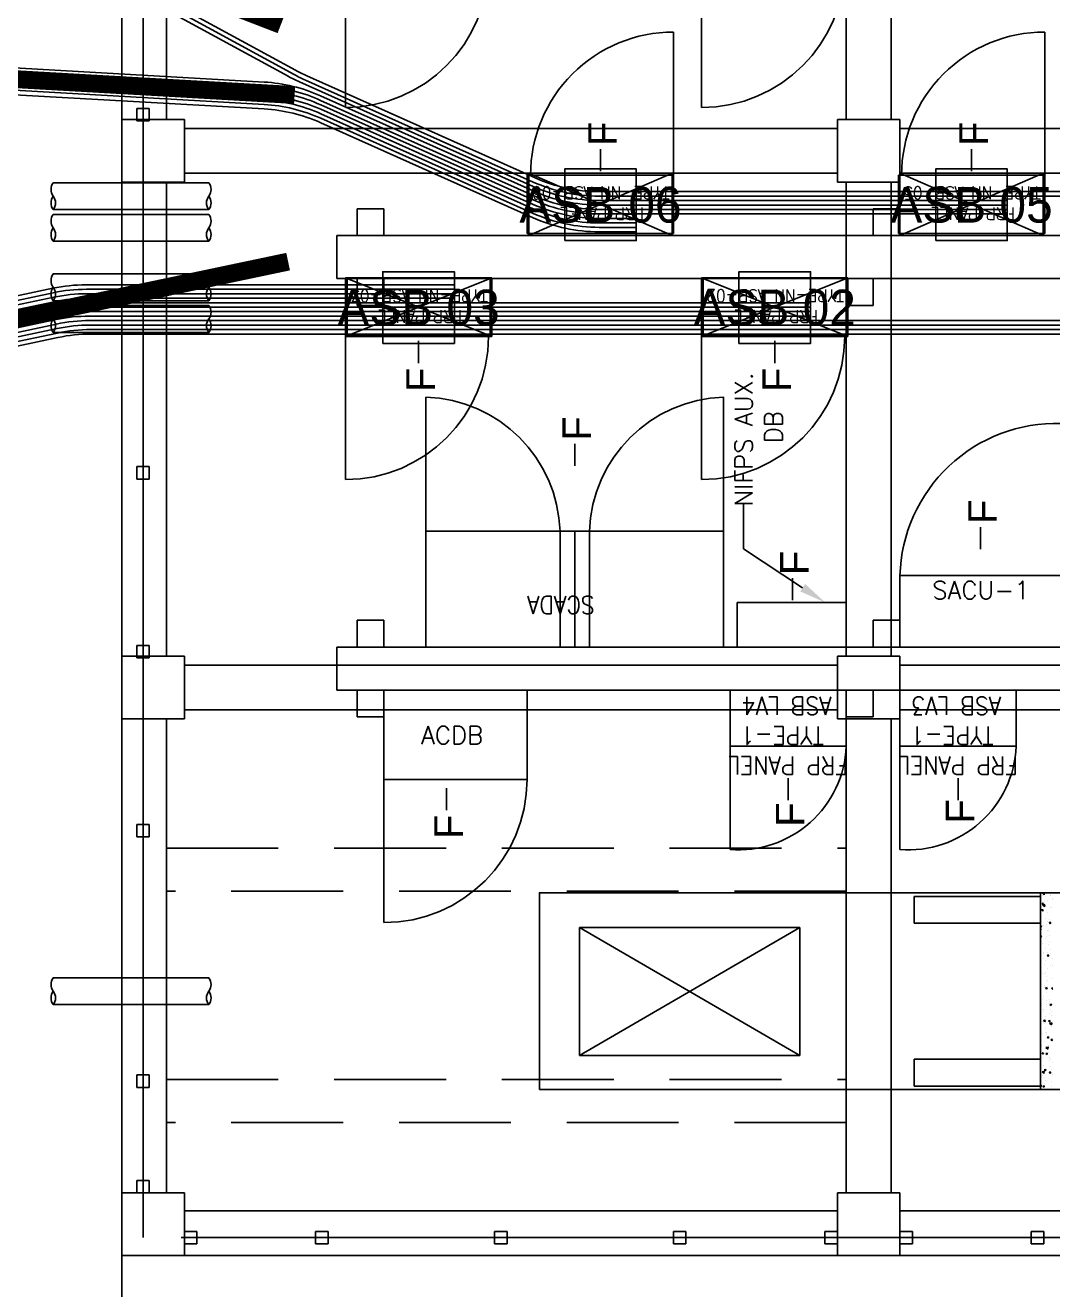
# Model space of a CAD drawing. Header units: metres. Extents: x 531759 to 532310, y 2674774 to 2675087.
# Drawn here: x 532103.67 to 532109.41, y 2674969.16 to 2674976.23 of the extents above; entities that cross this region are included whole.
import ezdxf
from ezdxf.enums import TextEntityAlignment as Align

# ---------------------------------------------------------------- set-up
doc = ezdxf.new("R2010")
doc.units = ezdxf.units.M
doc.header["$MEASUREMENT"] = 0
for name, pattern in [('DASHED', [0.75, 0.5, -0.25]), ('DASHED2', [0.375, 0.25, -0.125]), ('HIDDEN', [0.375, 0.25, -0.125]), ('PHANTOM', [63.5, 31.75, -6.35, 6.35, -6.35, 6.35, -6.35])]:
    doc.linetypes.add(name, pattern=pattern)
for name, color, linetype in [('1', 5, 'Continuous'), ('Excavation', 7, 'Continuous'), ('IDT', 7, 'Continuous'), ('LT Cable(AG) INV to LT Panel BL-12', 2, 'Continuous')]:
    doc.layers.add(name, color=color, linetype=linetype)
doc.styles.add('Arial', font='arial.ttf')
doc.styles.add('RomanS', font='romans.shx')
doc.styles.get("Standard").update_dxf_attribs({"font": 'Adani Regular.ttf'})
doc.linetypes.add('FOUNDATION LAYOUT$0$FENCELINE1', pattern='A,6.35,-2.54,[133,ltypeshp.shx,S=2.54,R=0,X=-2.54,Y=0],-2.54,25.4', length=36.83)

# ---------------------------------------------------------------- blocks, each defined once
blk = doc.blocks.new('ASB')
at = {"layer": '1', "color": 5}
blk.add_lwpolyline([(-0.2, -0.2), (0.2, -0.2), (0.2, 0.2), (-0.2, 0.2)], close=True, dxfattribs=at)
at = {"layer": '1', "color": 7}
blk.add_attdef('ID', text='', height=0.2, dxfattribs=at).set_placement((0, 0), align=Align.MIDDLE_CENTER)
blk = doc.blocks.new('IDT')
at = {"layer": 'IDT', "color": 8}
for p, q in [((25.902, 18.4101), (29.552, 18.4101)), ((29.552, 18.0601), (29.552, 18.4101)), ((29.552, 18.4101), (29.902, 18.4101)), ((29.902, 18.4101), (29.902, 18.0601)), ((29.902, 18.4101), (33.552, 18.4101)), ((33.552, 18.0601), (33.552, 18.4101)), ((33.552, 18.4101), (33.902, 18.4101)), ((33.902, 18.4101), (33.902, 18.0601)), ((28.7481, 18.3453), (28.7481, 18.2753)), ((28.8181, 18.3453), (28.7481, 18.3453)), ((28.8181, 18.2753), (28.8181, 18.3453)), ((29.4822, 18.3453), (29.4822, 18.2753)), ((29.5522, 18.3453), (29.4822, 18.3453)), ((29.5522, 18.2753), (29.5522, 18.3453)), ((29.902, 18.3453), (29.902, 18.2753)), ((29.972, 18.3453), (29.902, 18.3453)), ((29.972, 18.2753), (29.972, 18.3453)), ((30.7481, 18.3453), (30.7481, 18.2753)), ((30.8181, 18.3453), (30.7481, 18.3453)), ((30.8181, 18.2753), (30.8181, 18.3453)), ((31.7481, 18.3453), (31.7481, 18.2753)), ((31.8181, 18.3453), (31.7481, 18.3453)), ((31.8181, 18.2753), (31.8181, 18.3453)), ((32.7481, 18.3453), (32.7481, 18.2753)), ((32.8181, 18.3453), (32.7481, 18.3453)), ((32.8181, 18.2753), (32.8181, 18.3453)), ((33.482, 18.3453), (33.482, 18.2753)), ((33.552, 18.3453), (33.482, 18.3453)), ((33.552, 18.2753), (33.552, 18.3453)), ((28.7481, 18.2753), (28.8181, 18.2753)), ((29.4822, 18.2753), (29.5522, 18.2753)), ((29.902, 18.2753), (29.972, 18.2753)), ((30.7481, 18.2753), (30.8181, 18.2753)), ((31.7481, 18.2753), (31.8181, 18.2753)), ((32.7481, 18.2753), (32.8181, 18.2753)), ((33.482, 18.2753), (33.552, 18.2753)), ((25.902, 18.1601), (29.552, 18.1601)), ((29.902, 18.1601), (33.552, 18.1601)), ((29.902, 18.0601), (29.552, 18.0601)), ((29.602, 15.4101), (29.602, 18.0601)), ((29.852, 15.4101), (29.852, 18.0601)), ((33.902, 18.0601), (33.552, 18.0601)), ((33.652, 15.4101), (33.652, 18.0601)), ((33.7481, 18.0601), (33.7481, 17.9901)), ((33.8181, 18.0601), (33.7481, 18.0601)), ((33.8181, 17.9901), (33.8181, 18.0601)), ((33.902, 15.4101), (33.902, 18.0601)), ((33.7481, 17.9901), (33.8181, 17.9901)), ((27.267, 17.4829), (28.767, 17.4829)), ((28.767, 17.4829), (28.767, 16.3829)), ((33.7481, 17.4703), (33.7481, 17.4003)), ((33.8181, 17.4703), (33.7481, 17.4703)), ((33.8181, 17.4003), (33.8181, 17.4703)), ((33.7481, 17.4003), (33.8181, 17.4003)), ((30.1117, 16.5771), (30.1117, 17.2916)), ((30.1117, 17.2916), (31.3439, 17.2916)), ((31.3439, 16.5771), (30.1117, 17.2916)), ((30.1117, 16.5771), (31.3439, 17.2916)), ((31.3439, 17.2916), (31.3439, 16.5771)), ((31.3439, 16.5771), (30.1117, 16.5771)), ((29.852, 16.4349), (29.852, 15.7954)), ((28.767, 16.3829), (27.267, 16.3829)), ((33.652, 16.1329), (33.652, 16.1329)), ((33.7481, 16.0703), (33.7481, 16.0003)), ((33.8181, 16.0703), (33.7481, 16.0703)), ((33.8181, 16.0003), (33.8181, 16.0703)), ((33.7481, 16.0003), (33.8181, 16.0003)), ((29.552, 15.0601), (29.552, 15.4101)), ((29.552, 15.4101), (29.902, 15.4101)), ((29.902, 15.4101), (29.902, 15.0601)), ((33.552, 15.0601), (33.552, 15.4101)), ((33.552, 15.4101), (33.902, 15.4101)), ((33.902, 15.4101), (33.902, 15.0601)), ((25.902, 15.3601), (29.552, 15.3601)), ((29.702, 15.3997), (29.702, 15.2497)), ((29.852, 15.3997), (29.702, 15.3997)), ((29.852, 15.2497), (29.852, 15.3997)), ((29.902, 15.3601), (33.552, 15.3601)), ((32.4369, 15.3997), (32.4369, 15.2497)), ((32.5869, 15.3997), (32.4369, 15.3997)), ((32.5869, 15.2497), (32.5869, 15.3997)), ((26.802, 15.2497), (32.6992, 15.2497)), ((29.702, 15.2497), (29.852, 15.2497)), ((32.4369, 15.2497), (32.5869, 15.2497)), ((32.6992, 15.2497), (32.6992, 15.0097)), ((25.902, 15.1101), (29.552, 15.1101)), ((29.902, 15.0601), (29.552, 15.0601)), ((29.602, 12.4101), (29.602, 15.0601)), ((29.852, 12.4101), (29.852, 15.0601)), ((29.902, 15.1101), (33.552, 15.1101)), ((33.902, 15.0601), (33.552, 15.0601)), ((33.652, 12.4101), (33.652, 15.0601)), ((33.7481, 15.0703), (33.7481, 15.0003)), ((33.8181, 15.0703), (33.7481, 15.0703)), ((33.8181, 15.0003), (33.8181, 15.0703)), ((33.902, 12.4101), (33.902, 15.0601)), ((32.6992, 15.0097), (26.802, 15.0097)), ((29.552, 15.0097), (29.552, 14.8597)), ((29.702, 15.0097), (29.552, 15.0097)), ((29.702, 14.8597), (29.702, 15.0097)), ((31.2873, 14.3618), (31.2873, 15.0097)), ((31.3698, 14.3618), (31.3698, 15.0097)), ((31.4523, 14.3618), (31.4523, 15.0097)), ((32.4369, 15.0097), (32.4369, 14.8597)), ((32.5869, 15.0097), (32.4369, 15.0097)), ((32.5869, 14.8597), (32.5869, 15.0097)), ((33.7481, 15.0003), (33.8181, 15.0003)), ((29.552, 14.8597), (29.702, 14.8597)), ((32.4369, 14.8597), (32.5869, 14.8597)), ((33.7481, 14.0703), (33.7481, 14.0003)), ((33.8181, 14.0703), (33.7481, 14.0703)), ((33.8181, 14.0003), (33.8181, 14.0703)), ((33.7481, 14.0003), (33.8181, 14.0003)), ((29.843, 13.2732), (30.661, 13.2732)), ((29.843, 12.9462), (29.843, 13.2732)), ((29.852, 12.9497), (29.852, 13.2697)), ((29.852, 13.2697), (30.652, 13.2697)), ((30.652, 13.2697), (29.852, 12.9497)), ((30.652, 12.9497), (29.852, 13.2697)), ((30.652, 13.2697), (30.652, 12.9497)), ((30.661, 13.2732), (30.661, 12.9462)), ((31.8339, 13.2732), (32.6519, 13.2732)), ((31.8339, 12.9462), (31.8339, 13.2732)), ((31.8429, 12.9497), (31.8429, 13.2697)), ((31.8429, 13.2697), (32.6429, 13.2697)), ((31.8429, 12.9497), (32.6429, 13.2697)), ((31.8429, 13.2697), (32.6429, 12.9497)), ((32.6429, 13.2697), (32.6429, 12.9497)), ((32.6519, 13.2732), (32.6519, 12.9462)), ((29.702, 13.0997), (29.702, 12.9497)), ((29.852, 13.0997), (29.702, 13.0997)), ((29.852, 12.9497), (29.852, 13.0997)), ((32.4369, 13.0997), (32.4369, 12.9497)), ((32.5869, 13.0997), (32.4369, 13.0997)), ((32.5869, 12.9497), (32.5869, 13.0997)), ((33.7481, 13.0685), (33.7481, 12.9985)), ((33.8181, 13.0685), (33.7481, 13.0685)), ((33.8181, 12.9985), (33.8181, 13.0685)), ((32.6992, 12.9497), (26.802, 12.9497)), ((29.702, 12.9497), (29.852, 12.9497)), ((30.661, 12.9462), (29.843, 12.9462)), ((30.652, 12.9497), (29.852, 12.9497)), ((32.6519, 12.9462), (31.8339, 12.9462)), ((32.6429, 12.9497), (31.8429, 12.9497)), ((32.4369, 12.9497), (32.5869, 12.9497)), ((32.6993, 12.9497), (32.6993, 12.7097)), ((33.7481, 12.9985), (33.8181, 12.9985)), ((26.802, 12.7097), (32.6992, 12.7097)), ((28.743, 12.6984), (29.561, 12.6984)), ((28.743, 12.3714), (28.743, 12.6984)), ((28.752, 12.3601), (28.752, 12.7097)), ((28.752, 12.7097), (29.552, 12.7097)), ((29.552, 12.7097), (28.752, 12.3601)), ((29.552, 12.3601), (28.752, 12.7097)), ((29.552, 12.7097), (29.552, 12.3601)), ((29.552, 12.7097), (29.552, 12.5597)), ((29.702, 12.7097), (29.552, 12.7097)), ((29.561, 12.6984), (29.561, 12.3714)), ((29.702, 12.5597), (29.702, 12.7097)), ((30.817, 12.6984), (31.635, 12.6984)), ((30.817, 12.3714), (30.817, 12.6984)), ((30.826, 12.3601), (30.826, 12.7097)), ((30.826, 12.7097), (31.626, 12.7097)), ((30.826, 12.3601), (31.626, 12.7097)), ((30.826, 12.7097), (31.626, 12.3601)), ((31.626, 12.7097), (31.626, 12.3601)), ((31.635, 12.6984), (31.635, 12.3714)), ((32.4369, 12.7097), (32.4369, 12.5597)), ((32.5869, 12.7097), (32.4369, 12.7097)), ((32.5869, 12.5597), (32.5869, 12.7097)), ((29.552, 12.5597), (29.702, 12.5597)), ((32.4369, 12.5597), (32.5869, 12.5597)), ((29.561, 12.3714), (28.743, 12.3714)), ((29.552, 12.0601), (29.552, 12.4101)), ((29.552, 12.4101), (29.902, 12.4101)), ((29.902, 12.4101), (29.902, 12.0601)), ((31.635, 12.3714), (30.817, 12.3714)), ((33.552, 12.0601), (33.552, 12.4101)), ((33.552, 12.4101), (33.902, 12.4101)), ((33.902, 12.4101), (33.902, 12.0601)), ((25.902, 12.3601), (29.552, 12.3601)), ((29.552, 12.3601), (28.752, 12.3601)), ((29.902, 12.3601), (33.552, 12.3601)), ((31.626, 12.3601), (30.826, 12.3601)), ((25.902, 12.1101), (29.552, 12.1101)), ((29.902, 12.1101), (33.552, 12.1101)), ((29.902, 12.0601), (29.552, 12.0601)), ((29.602, 9.4101), (29.602, 12.0601)), ((29.852, 9.4101), (29.852, 12.0601)), ((33.902, 12.0601), (33.552, 12.0601)), ((33.652, 9.4101), (33.652, 12.0601)), ((33.7481, 12.0685), (33.7481, 11.9985)), ((33.8181, 12.0685), (33.7481, 12.0685)), ((33.8181, 11.9985), (33.8181, 12.0685)), ((33.902, 9.4101), (33.902, 12.0601)), ((33.7481, 11.9985), (33.8181, 11.9985))]:
    blk.add_line(p, q, dxfattribs=at)
at = {"layer": 'IDT', "color": 8, "linetype": 'DASHED2', "ltscale": 5}
for p, q in [((32.802, 18.4101), (33.902, 18.4101)), ((33.902, 18.4101), (33.902, 17.3101))]:
    blk.add_line(p, q, dxfattribs=at)
at = {"layer": 'IDT', "color": 8, "linetype": 'PHANTOM', "ltscale": 0.25}
for p, q in [((25.6331, 18.3103), (33.7831, 18.3103)), ((33.7831, 18.3103), (33.7831, 9.1603))]:
    blk.add_line(p, q, dxfattribs=at)
at = {"layer": 'IDT', "color": 8, "linetype": 'HIDDEN', "ltscale": 2.5}
for p, q in [((29.852, 17.6665), (33.652, 17.6665)), ((33.652, 17.4265), (29.852, 17.4265)), ((29.852, 16.3729), (33.652, 16.3729)), ((33.652, 16.1329), (29.852, 16.1329))]:
    blk.add_line(p, q, dxfattribs=at)
at = {"layer": 'IDT', "color": 8, "linetype": 'Continuous'}
for p, q in [((28.7046, 17.467), (28.7046, 17.467)), ((28.7423, 17.4815), (28.7423, 17.4815)), ((28.7461, 17.469), (28.7454, 17.4614)), ((28.7454, 17.4616), (28.7533, 17.463)), ((28.7461, 17.469), (28.7534, 17.4629)), ((28.755, 17.4827), (28.755, 17.4827)), ((28.7641, 17.4682), (28.7599, 17.4619)), ((28.7599, 17.4619), (28.767, 17.4595)), ((28.7642, 17.4682), (28.767, 17.4608)), ((28.7017, 17.3992), (28.7017, 17.3992)), ((28.7028, 17.435), (28.7028, 17.435)), ((28.713, 17.3924), (28.7088, 17.3861)), ((28.7131, 17.3924), (28.7165, 17.3835)), ((28.7388, 17.4334), (28.7388, 17.4334)), ((28.7472, 17.3928), (28.7455, 17.3815)), ((28.7465, 17.4497), (28.7465, 17.4497)), ((28.7472, 17.3928), (28.7575, 17.3829)), ((28.7521, 17.4149), (28.7521, 17.4149)), ((28.7528, 17.4016), (28.7528, 17.4016)), ((28.759, 17.4541), (28.759, 17.4541)), ((28.6989, 17.3314), (28.6989, 17.3314)), ((28.7046, 17.3708), (28.7046, 17.3708)), ((28.7088, 17.3861), (28.7164, 17.3835)), ((28.7133, 17.3548), (28.7133, 17.3548)), ((28.7175, 17.323), (28.7175, 17.323)), ((28.7381, 17.3779), (28.7374, 17.3703)), ((28.7374, 17.3705), (28.7454, 17.3719)), ((28.7381, 17.3779), (28.7454, 17.3718)), ((28.7454, 17.3815), (28.7575, 17.3829)), ((28.7469, 17.3692), (28.7469, 17.3692)), ((28.7492, 17.3471), (28.7492, 17.3471)), ((28.7634, 17.3214), (28.7634, 17.3214)), ((28.7663, 17.3739), (28.7663, 17.3739)), ((28.7087, 17.3112), (28.7087, 17.3112)), ((28.7141, 17.3048), (28.7141, 17.3048)), ((28.7238, 17.2749), (28.7238, 17.2749)), ((28.7244, 17.246), (28.7365, 17.2474)), ((28.7262, 17.2573), (28.7245, 17.246)), ((28.7262, 17.2572), (28.7365, 17.2473)), ((28.7294, 17.2794), (28.7374, 17.2808)), ((28.7301, 17.2868), (28.7295, 17.2792)), ((28.7301, 17.2868), (28.7374, 17.2807)), ((28.7464, 17.2793), (28.7464, 17.2793)), ((28.754, 17.2857), (28.7497, 17.2794)), ((28.7497, 17.2794), (28.7574, 17.2768)), ((28.754, 17.2857), (28.7574, 17.2768)), ((28.7564, 17.3032), (28.7564, 17.3032)), ((28.7634, 17.3061), (28.7634, 17.3061)), ((28.7028, 17.2099), (28.6986, 17.2036)), ((28.6986, 17.2036), (28.7063, 17.201)), ((28.7029, 17.2099), (28.7063, 17.201)), ((28.7214, 17.2371), (28.7214, 17.2371)), ((28.7222, 17.1957), (28.7215, 17.1881)), ((28.7215, 17.1883), (28.7294, 17.1898)), ((28.7222, 17.1957), (28.7295, 17.1896)), ((28.7231, 17.2396), (28.7231, 17.2396)), ((28.7312, 17.1754), (28.7312, 17.1754)), ((28.7344, 17.1947), (28.7344, 17.1947)), ((28.7435, 17.2115), (28.7435, 17.2115)), ((28.7606, 17.2383), (28.7606, 17.2383)), ((28.7653, 17.238), (28.7653, 17.238)), ((28.6984, 17.111), (28.6984, 17.111)), ((28.7052, 17.1217), (28.7034, 17.1104)), ((28.7034, 17.1104), (28.7155, 17.1118)), ((28.7051, 17.1217), (28.7155, 17.1118)), ((28.7062, 17.1326), (28.7062, 17.1326)), ((28.7142, 17.1046), (28.7135, 17.097)), ((28.7142, 17.1046), (28.7215, 17.0985)), ((28.7341, 17.1631), (28.7341, 17.1631)), ((28.7386, 17.1629), (28.7386, 17.1629)), ((28.7407, 17.1438), (28.7407, 17.1438)), ((28.7407, 17.1095), (28.7407, 17.1095)), ((28.7449, 17.1148), (28.7449, 17.1148)), ((28.7577, 17.1705), (28.7577, 17.1705)), ((28.7054, 17.068), (28.7054, 17.068)), ((28.7074, 17.0458), (28.7074, 17.0458)), ((28.7096, 17.0362), (28.7096, 17.0362)), ((28.7135, 17.0972), (28.7215, 17.0987)), ((28.7189, 17.0586), (28.7189, 17.0586)), ((28.7378, 17.076), (28.7378, 17.076)), ((28.7438, 17.1032), (28.7395, 17.0969)), ((28.7395, 17.0969), (28.7472, 17.0943)), ((28.7439, 17.1032), (28.7473, 17.0943)), ((28.7468, 17.089), (28.7468, 17.089)), ((28.7497, 17.0443), (28.7497, 17.0443)), ((28.752, 17.0349), (28.752, 17.0349)), ((28.7548, 17.1027), (28.7548, 17.1027)), ((28.7555, 17.0346), (28.7555, 17.0346)), ((28.7062, 17.0135), (28.7055, 17.006)), ((28.7055, 17.0061), (28.7135, 17.0076)), ((28.7062, 17.0135), (28.7135, 17.0074)), ((28.7155, 16.9817), (28.7155, 16.9817)), ((28.7159, 16.9881), (28.7159, 16.9881)), ((28.7316, 16.9845), (28.7316, 16.9845)), ((28.7349, 17.0082), (28.7349, 17.0082)), ((28.7491, 16.9671), (28.7491, 16.9671)), ((28.7578, 16.9801), (28.7578, 16.9801)), ((28.7595, 17.0149), (28.7595, 17.0149)), ((28.7597, 17.0028), (28.7597, 17.0028)), ((28.6976, 16.915), (28.7055, 16.9165)), ((28.6982, 16.9225), (28.7055, 16.9163)), ((28.725, 16.9157), (28.725, 16.9157)), ((28.7265, 16.9079), (28.7265, 16.9079)), ((28.7336, 16.9207), (28.7294, 16.9144)), ((28.7294, 16.9144), (28.737, 16.9118)), ((28.7321, 16.9404), (28.7321, 16.9404)), ((28.7337, 16.9207), (28.7371, 16.9118)), ((28.7443, 16.9104), (28.7443, 16.9104)), ((28.7463, 16.8993), (28.7463, 16.8993)), ((28.766, 16.9547), (28.766, 16.9547)), ((28.6999, 16.8619), (28.6999, 16.8619)), ((28.7292, 16.8726), (28.7292, 16.8726)), ((28.7306, 16.8761), (28.7306, 16.8761)), ((28.734, 16.8505), (28.734, 16.8505)), ((28.737, 16.828), (28.737, 16.828)), ((28.7434, 16.8316), (28.7434, 16.8316)), ((28.7571, 16.8364), (28.7571, 16.8364)), ((28.6998, 16.7879), (28.6998, 16.7879)), ((28.7126, 16.7879), (28.7126, 16.7879)), ((28.7263, 16.8048), (28.7263, 16.8048)), ((28.7405, 16.7638), (28.7405, 16.7638)), ((28.7421, 16.7863), (28.7421, 16.7863)), ((28.7016, 16.7494), (28.7016, 16.7494)), ((28.708, 16.7013), (28.708, 16.7013)), ((28.7094, 16.7219), (28.7094, 16.7219)), ((28.7235, 16.7382), (28.7192, 16.7318)), ((28.7192, 16.7318), (28.7269, 16.7293)), ((28.7235, 16.7381), (28.7269, 16.7292)), ((28.7235, 16.737), (28.7235, 16.737)), ((28.7253, 16.7138), (28.7253, 16.7138)), ((28.7377, 16.696), (28.7377, 16.696)), ((28.7475, 16.7478), (28.7475, 16.7478)), ((28.7516, 16.7204), (28.7516, 16.7204)), ((28.7517, 16.716), (28.7517, 16.716)), ((28.7183, 16.6567), (28.7183, 16.6567)), ((28.7185, 16.6211), (28.7185, 16.6211)), ((28.7206, 16.6692), (28.7206, 16.6692)), ((28.7348, 16.6282), (28.7348, 16.6282)), ((28.738, 16.6397), (28.738, 16.6397)), ((28.758, 16.6679), (28.758, 16.6679)), ((28.7644, 16.6315), (28.7602, 16.6251)), ((28.7602, 16.6251), (28.767, 16.6228)), ((28.7606, 16.6552), (28.7606, 16.6552)), ((28.7645, 16.6314), (28.767, 16.6248)), ((28.7133, 16.5556), (28.709, 16.5493)), ((28.709, 16.5493), (28.7167, 16.5468)), ((28.7133, 16.5556), (28.7168, 16.5467)), ((28.7177, 16.6014), (28.7177, 16.6014)), ((28.7227, 16.5893), (28.7227, 16.5893)), ((28.7264, 16.5926), (28.7264, 16.5926)), ((28.729, 16.5412), (28.729, 16.5412)), ((28.7319, 16.5604), (28.7319, 16.5604)), ((28.7508, 16.5657), (28.7508, 16.5657)), ((28.7619, 16.5757), (28.7612, 16.5681)), ((28.7612, 16.5683), (28.767, 16.5693)), ((28.7619, 16.5757), (28.767, 16.5714)), ((28.764, 16.5851), (28.767, 16.5855)), ((28.7658, 16.5964), (28.7641, 16.5851)), ((28.7658, 16.5964), (28.767, 16.5952)), ((28.7149, 16.5336), (28.7149, 16.5336)), ((28.7291, 16.4926), (28.7291, 16.4926)), ((28.7359, 16.5266), (28.7359, 16.5266)), ((28.7532, 16.4772), (28.7612, 16.4786)), ((28.7539, 16.4846), (28.7533, 16.477)), ((28.7539, 16.4846), (28.7612, 16.4785)), ((28.7635, 16.4916), (28.7635, 16.4916)), ((28.7, 16.4145), (28.7, 16.4145)), ((28.7004, 16.4228), (28.7004, 16.4228)), ((28.7026, 16.4629), (28.7026, 16.4629)), ((28.7091, 16.398), (28.7091, 16.398)), ((28.7107, 16.3988), (28.7107, 16.3988)), ((28.712, 16.4658), (28.712, 16.4658)), ((28.7262, 16.4248), (28.7262, 16.4248)), ((28.7396, 16.461), (28.7396, 16.461)), ((28.743, 16.4496), (28.7551, 16.451)), ((28.7448, 16.4609), (28.7431, 16.4496)), ((28.7438, 16.4292), (28.7438, 16.4292)), ((28.7448, 16.4608), (28.7551, 16.4509)), ((28.7449, 16.4614), (28.7449, 16.4614)), ((28.7543, 16.4489), (28.75, 16.4426)), ((28.75, 16.4426), (28.7577, 16.44)), ((28.753, 16.3973), (28.753, 16.3973)), ((28.7543, 16.4489), (28.7577, 16.44)), ((28.746, 16.3935), (28.7453, 16.3859)), ((28.7453, 16.3861), (28.7532, 16.3876)), ((28.746, 16.3935), (28.7533, 16.3874)), ((28.7501, 16.3811), (28.7501, 16.3811))]:
    blk.add_line(p, q, dxfattribs=at)
at = {"layer": 'IDT', "color": 7}
for p, q in [((29.4722, 17.4629), (28.767, 17.4629)), ((28.767, 17.4629), (28.767, 17.3133)), ((29.4722, 17.3133), (29.4722, 17.4629)), ((28.767, 17.3133), (29.4722, 17.3133)), ((28.767, 16.4038), (28.767, 16.5533)), ((28.767, 16.5533), (29.4722, 16.5533)), ((29.4722, 16.5533), (29.4722, 16.4038)), ((29.4722, 16.4038), (28.767, 16.4038)), ((32.0863, 15.8484), (32.0863, 15.9209)), ((29.227, 15.7932), (29.227, 15.8658)), ((30.177, 15.7932), (30.177, 15.8657)), ((32.0863, 15.7973), (32.0863, 15.8484)), ((29.227, 15.7421), (29.227, 15.7932)), ((30.177, 15.7421), (30.177, 15.7932)), ((31.6365, 15.7486), (32.4369, 15.7497)), ((31.6365, 15.2497), (31.6365, 15.7486)), ((32.4369, 15.7497), (32.4369, 15.2497)), ((28.902, 15.5637), (29.552, 15.5637)), ((28.902, 15.2497), (28.902, 15.5637)), ((29.552, 15.5637), (29.552, 15.2497)), ((29.852, 15.5637), (30.502, 15.5637)), ((29.852, 15.2497), (29.852, 15.5637)), ((30.502, 15.5637), (30.502, 15.2497)), ((29.552, 15.2497), (28.902, 15.2497)), ((30.502, 15.2497), (29.852, 15.2497)), ((32.4369, 15.2497), (31.6365, 15.2497)), ((29.552, 15.0097), (28.652, 15.0097)), ((29.552, 14.6097), (29.552, 15.0097)), ((29.852, 15.0097), (30.462, 15.0097)), ((29.852, 14.7597), (29.852, 15.0097)), ((30.462, 15.0097), (30.462, 14.7597)), ((30.5375, 15.0097), (32.202, 15.0097)), ((30.5375, 14.3618), (30.5375, 15.0097)), ((32.202, 15.0097), (32.202, 14.3618)), ((30.462, 14.7597), (29.852, 14.7597)), ((30.1529, 14.748), (30.1529, 14.6969)), ((30.1529, 14.6969), (30.1529, 14.6243)), ((28.652, 14.6097), (29.552, 14.6097)), ((29.102, 14.4621), (29.102, 14.4109)), ((29.102, 14.4109), (29.102, 14.3384)), ((32.202, 14.3618), (30.5375, 14.3618)), ((31.3698, 13.9969), (31.3698, 13.9457)), ((31.3698, 13.9457), (31.3698, 13.8732)), ((30.252, 13.3493), (30.252, 13.4218)), ((32.2429, 13.3493), (32.2429, 13.4218)), ((30.252, 13.2982), (30.252, 13.3493)), ((32.2429, 13.2982), (32.2429, 13.3493)), ((29.843, 13.2732), (30.661, 13.2732)), ((29.843, 12.9462), (29.843, 13.2732)), ((30.661, 13.2732), (30.661, 12.9462)), ((31.8339, 13.2732), (32.6519, 13.2732)), ((31.8339, 12.9462), (31.8339, 13.2732)), ((32.6519, 13.2732), (32.6519, 12.9462)), ((30.661, 12.9462), (29.843, 12.9462)), ((32.6519, 12.9462), (31.8339, 12.9462)), ((28.743, 12.6984), (29.561, 12.6984)), ((28.743, 12.3714), (28.743, 12.6984)), ((29.561, 12.6984), (29.561, 12.3714)), ((30.817, 12.6984), (31.635, 12.6984)), ((30.817, 12.3714), (30.817, 12.6984)), ((31.635, 12.6984), (31.635, 12.3714)), ((29.561, 12.3714), (28.743, 12.3714)), ((31.635, 12.3714), (30.817, 12.3714)), ((29.152, 12.3497), (29.152, 12.2985)), ((29.152, 12.2985), (29.152, 12.226)), ((31.226, 12.3497), (31.226, 12.2985)), ((31.226, 12.2985), (31.226, 12.226))]:
    blk.add_line(p, q, dxfattribs=at)
at = {"layer": 'IDT', "color": 124}
for p, q in [((34.2845, 17.0079), (33.4155, 17.0079)), ((33.4155, 17.0079), (34.2845, 17.0079)), ((33.4155, 16.8579), (34.2845, 16.8579)), ((34.2845, 16.8579), (33.4155, 16.8579)), ((34.2845, 13.2505), (33.4155, 13.2505)), ((33.4155, 13.2505), (34.2845, 13.2505)), ((33.4155, 13.1005), (34.2845, 13.1005)), ((34.2845, 13.1005), (33.4155, 13.1005)), ((34.2845, 13.0734), (33.4155, 13.0734)), ((33.4155, 13.0734), (34.2845, 13.0734)), ((33.4155, 12.9234), (34.2845, 12.9234)), ((34.2845, 12.9234), (33.4155, 12.9234)), ((34.2845, 12.7409), (33.4155, 12.7409)), ((33.4155, 12.7409), (34.2845, 12.7409)), ((33.4155, 12.5909), (34.2845, 12.5909)), ((34.2845, 12.5909), (33.4155, 12.5909)), ((34.2845, 12.5638), (33.4155, 12.5638)), ((33.4155, 12.5638), (34.2845, 12.5638)), ((33.4155, 12.4138), (34.2845, 12.4138)), ((34.2845, 12.4138), (33.4155, 12.4138))]:
    blk.add_line(p, q, dxfattribs=at)
at = {"layer": 'IDT', "color": 8, "linetype": 'DASHED', "ltscale": 5}
for p, q in [((32.4365, 16.5497), (32.4365, 15.7497)), ((29.552, 15.5637), (29.552, 16.1417)), ((30.502, 15.5637), (30.502, 16.1417)), ((32.3927, 15.7497), (31.6365, 15.7497)), ((32.4365, 15.7497), (32.3927, 15.7497)), ((28.652, 14.6097), (29.552, 14.6097)), ((30.5375, 13.6118), (30.5375, 14.3618)), ((32.202, 13.6118), (32.202, 14.3618)), ((30.661, 14.0732), (30.661, 13.2732)), ((32.6519, 14.0732), (32.6519, 13.2732)), ((30.5375, 13.6118), (30.5375, 13.6118)), ((32.202, 13.6118), (32.202, 13.6118)), ((30.6172, 13.2732), (29.861, 13.2732)), ((30.661, 13.2732), (30.6172, 13.2732)), ((32.6081, 13.2732), (31.8519, 13.2732)), ((32.6519, 13.2732), (32.6081, 13.2732)), ((28.743, 11.5714), (28.743, 12.3714)), ((28.743, 12.3714), (28.7869, 12.3714)), ((28.7869, 12.3714), (29.543, 12.3714)), ((30.817, 11.5714), (30.817, 12.3714)), ((30.817, 12.3714), (30.8609, 12.3714)), ((30.8609, 12.3714), (31.617, 12.3714)), ((30.661, 11.9932), (30.661, 11.1932)), ((32.6519, 11.9932), (32.6519, 11.1932))]:
    blk.add_line(p, q, dxfattribs=at)
at = {"layer": 'IDT', "color": 8, "linetype": 'ByBlock', "lineweight": -2, "ltscale": 0.1}
for p, q in [((30.096, 14.6774), (30.426, 14.4611)), ((30.426, 14.4611), (30.426, 14.2072))]:
    blk.add_line(p, q, dxfattribs=at)
at = {"layer": 'IDT', "color": 7, "linetype": 'FOUNDATION LAYOUT$0$FENCELINE1', "ltscale": 0.01}
blk.add_lwpolyline([(33.902, 18.4101), (33.9018, 22.4854), (21.4107, 22.4854)], dxfattribs=at)
at = {"layer": 'IDT', "color": 8}
blk.add_lwpolyline([(31.567, 17.4829), (31.567, 16.3829), (28.767, 16.3829), (28.767, 17.4829)], close=True, dxfattribs=at)
at = {"layer": 'IDT', "color": 124}
for centre, start, end in [((33.4653, 16.9704), 143.02764, 216.97236), ((33.3657, 16.9704), 323.02764, 36.97236), ((34.3344, 16.9704), 143.02764, 216.97236), ((34.2347, 16.9704), 323.02764, 36.97236), ((33.4653, 16.8954), 143.02764, 216.97236), ((34.2347, 16.8954), 323.02764, 36.97236), ((33.4653, 13.213), 143.02764, 216.97236), ((33.3657, 13.213), 323.02764, 36.97236), ((34.3344, 13.213), 143.02764, 216.97236), ((34.2347, 13.213), 323.02764, 36.97236), ((33.4653, 13.138), 143.02764, 216.97236), ((34.2347, 13.138), 323.02764, 36.97236), ((33.4653, 13.0359), 143.02764, 216.97236), ((33.3657, 13.0359), 323.02764, 36.97236), ((34.3344, 13.0359), 143.02764, 216.97236), ((34.2347, 13.0359), 323.02764, 36.97236), ((33.4653, 12.9609), 143.02764, 216.97236), ((34.2347, 12.9609), 323.02764, 36.97236), ((33.4653, 12.7034), 143.02764, 216.97236), ((33.3657, 12.7034), 323.02764, 36.97236), ((34.3344, 12.7034), 143.02764, 216.97236), ((34.2347, 12.7034), 323.02764, 36.97236), ((33.4653, 12.6284), 143.02764, 216.97236), ((34.2347, 12.6284), 323.02764, 36.97236), ((33.4653, 12.5263), 143.02764, 216.97236), ((33.3657, 12.5263), 323.02764, 36.97236), ((34.3344, 12.5263), 143.02764, 216.97236), ((34.2347, 12.5263), 323.02764, 36.97236), ((33.4653, 12.4513), 143.02764, 216.97236), ((34.2347, 12.4513), 323.02764, 36.97236)]:
    blk.add_arc(centre, 0.0624, start, end, dxfattribs=at)
at = {"layer": 'IDT', "color": 8, "linetype": 'DASHED', "ltscale": 5}
for centre, radius, start, end in [((32.4365, 15.7497), 0.8, 90, 180), ((29.5075, 15.5373), 0.606, 85.7856, 177.50336), ((30.4575, 15.5373), 0.606, 85.7856, 177.50336), ((28.6771, 14.6339), 0.8753, 268.36148, 358.41918), ((30.512, 14.3876), 0.7761, 271.87815, 358.10123), ((29.6994, 14.7411), 1.4413, 344.74337, 344.78968), ((32.2275, 14.3876), 0.7761, 181.89877, 268.12185), ((30.661, 13.2732), 0.8, 90, 180), ((32.6519, 13.2732), 0.8, 90, 180), ((28.743, 12.3714), 0.8, 270, 0), ((30.817, 12.3714), 0.8, 270, 0), ((30.661, 11.1932), 0.8, 90, 180), ((32.6519, 11.1932), 0.8, 90, 180)]:
    blk.add_arc(centre, radius, start, end, dxfattribs=at)
at = {"layer": 'IDT', "color": 8, "ltscale": 0.1}
blk.add_solid([(30.0823, 14.6565), (29.9705, 14.7597), (30.1097, 14.6983)], dxfattribs=at)
at = {"layer": 'IDT', "color": 7, "style": 'Arial'}
for p in [(31.9951, 16.0827), (29.1358, 15.9961), (30.0858, 16.0139), (30.0617, 14.6072), (29.0108, 14.3212), (31.2786, 13.856), (30.1608, 13.5836), (32.1517, 13.5836), (29.0608, 12.2089), (31.1348, 12.2089)]:
    blk.add_text('F', height=0.16, rotation=270, dxfattribs=at).set_placement(p)
at = {"layer": 'IDT', "color": 7, "style": 'RomanS', "width": 0.9}
for s, height, p in [('FRP PANEL', 0.1, (28.8934, 15.6209)), ('FRP PANEL', 0.1, (29.8434, 15.6209)), ('TYPE-1', 0.1, (29.0282, 15.4542)), ('TYPE-1', 0.1, (29.9782, 15.4542)), ('ASB LV3', 0.1, (28.9864, 15.2876)), ('ASB LV4', 0.1, (29.9342, 15.2876)), ('SCADA', 0.1, (31.2586, 14.724)), ('FRP PANEL', 0.07, (30.0088, 13.1269)), ('FRP PANEL', 0.07, (31.9997, 13.1269)), ('TYPE-NN ASB-02', 0.07, (29.8647, 13.0102)), ('TYPE-NN ASB-03', 0.07, (31.8556, 13.0102)), ('FRP PANEL', 0.07, (28.9088, 12.5521)), ('FRP PANEL', 0.07, (30.9828, 12.5521)), ('TYPE-NN ASB-05', 0.07, (28.7647, 12.4354)), ('TYPE-NN ASB-06', 0.07, (30.8387, 12.4354))]:
    blk.add_text(s, height=height, dxfattribs=at).set_placement(p)
at = {"layer": 'IDT', "color": 7, "ltscale": 0.1, "style": 'RomanS'}
for s, p in [('ACDB', (32.2286, 15.5521)), ('SACU-1', (29.3715, 14.7409))]:
    blk.add_text(s, height=0.1, rotation=180, dxfattribs=at).set_placement(p)
at = {"layer": 'IDT', "color": 8, "style": 'RomanS'}
for s, p in [('NIFPS AUX.', (30.376, 14.2243)), (' DB', (30.2093, 13.9386))]:
    blk.add_text(s, height=0.1, rotation=270, dxfattribs=at).set_placement(p)

msp = doc.modelspace()

# ---------------------------------------------------------------- linework, layer by layer
at = {"layer": 'Excavation', "color": 2, "const_width": 0.1}
for points in [[(532105.0945, 2674976.2279), (532103.3594, 2674976.8981), (532094.7236, 2674976.8981), (532083.8083, 2674966.5007)], [(532105.1715, 2674975.8354), (532103.1863, 2674975.9481), (532096.2613, 2674975.9481), (532096.2814, 2674945.1883)]]:
    msp.add_lwpolyline(points, dxfattribs=at)
at = {"layer": 'Excavation', "color": 3, "const_width": 0.1}
msp.add_lwpolyline([(532105.1353, 2674974.9041), (532103.1863, 2674974.494), (532099.1113, 2674974.494), (532099.1314, 2674945.1883)], dxfattribs=at)
at = {"layer": 'LT Cable(AG) INV to LT Panel BL-12'}
for points in [[(532109.1553, 2674975.2455), (532106.8734, 2674975.2455, -0.105537), (532106.5059, 2674975.3239), (532105.199, 2674975.9085, -0.019755), (532105.1353, 2674975.94), (532103.5136, 2674976.8252, 0.092424), (532103.1893, 2674976.8856), (532095.0887, 2674976.8856, 0.192606), (532094.4679, 2674976.6373), (532083.9944, 2674966.6607, -0.135559), (532083.572, 2674966.4345), (532083.3608, 2674966.3868, -0.055596), (532083.1625, 2674966.3647), (531826.4176, 2674966.3647, -0.414214), (531825.5176, 2674967.2647), (531825.5176, 2674967.6898)], [(532111.0963, 2674975.2705), (532106.8734, 2674975.2705, -0.105537), (532106.5059, 2674975.3489), (532105.2319, 2674975.9188, -0.019674), (532105.1684, 2674975.9502), (532103.5182, 2674976.8502, 0.092424), (532103.1939, 2674976.9106), (532095.0787, 2674976.9106, 0.192606), (532094.4579, 2674976.6623), (532083.9822, 2674966.6836, -0.135559), (532083.5597, 2674966.4573), (532083.3581, 2674966.4118, -0.055596), (532083.1598, 2674966.3897), (531923.5936, 2674966.3897, -0.414214), (531922.6936, 2674967.2897), (531922.6936, 2674967.6898)], [(532111.0963, 2674975.2955), (532106.8734, 2674975.2955, -0.105537), (532106.5161, 2674975.3718), (532105.2405, 2674975.9423, -0.019594), (532105.1773, 2674975.9736), (532103.5229, 2674976.8752, 0.092424), (532103.1986, 2674976.9356), (532095.0687, 2674976.9356, 0.192606), (532094.4479, 2674976.6873), (532083.9699, 2674966.7064, -0.135559), (532083.5475, 2674966.4802), (532083.3553, 2674966.4368, -0.055596), (532083.157, 2674966.4147), (532020.7696, 2674966.4147, -0.414214), (532019.8696, 2674967.3147), (532019.8696, 2674967.6898)], [(532109.1553, 2674975.1705), (532106.8734, 2674975.1705, -0.105537), (532106.5059, 2674975.2489), (532105.3173, 2674975.7806, 0.091213), (532105.0009, 2674975.8576), (532103.2121, 2674975.9592, 0.014187), (532103.1611, 2674975.9606), (532097.1494, 2674975.9606, 0.414406), (532096.2494, 2674975.06), (532096.2689, 2674945.2284, 0.021483), (532096.2723, 2674945.1512), (532096.3156, 2674944.6525, -0.021647), (532096.3189, 2674944.5747), (532096.3189, 2674937.2897, -0.414214), (532095.4189, 2674936.3897), (531891.2016, 2674936.3897, -0.414214), (531890.3016, 2674937.2897), (531890.3016, 2674937.6898)], [(532109.1553, 2674975.1955), (532106.8734, 2674975.1955, -0.105537), (532106.5059, 2674975.2739), (532105.3172, 2674975.8056, 0.091213), (532105.0008, 2674975.8826), (532103.2128, 2674975.9842, 0.014187), (532103.1618, 2674975.9856), (532097.1243, 2674975.9856, 0.414406), (532096.2243, 2674975.085), (532096.2439, 2674945.2273, 0.021483), (532096.2473, 2674945.1501), (532096.2906, 2674944.6514, -0.021647), (532096.2939, 2674944.5736), (532096.2939, 2674937.3147, -0.414214), (532095.3939, 2674936.4147), (531988.3776, 2674936.4147, -0.414214), (531987.4776, 2674937.3147), (531987.4776, 2674937.6898)], [(532109.1553, 2674975.2205), (532106.8734, 2674975.2205, -0.105537), (532106.5059, 2674975.2989), (532105.3171, 2674975.8307, 0.091213), (532105.0007, 2674975.9077), (532103.2136, 2674976.0092, 0.014187), (532103.1625, 2674976.0106), (532097.0993, 2674976.0106, 0.414406), (532096.1993, 2674975.11), (532096.2189, 2674945.2263, 0.021483), (532096.2223, 2674945.149), (532096.2656, 2674944.6503, -0.021647), (532096.2689, 2674944.5725), (532096.2689, 2674937.3397, -0.414214), (532095.3689, 2674936.4397), (532049.785, 2674936.4397, -0.414214), (532048.885, 2674937.3397), (532048.885, 2674937.6898)], [(532107.0813, 2674975.1455), (532106.8734, 2674975.1455, -0.105537), (532106.5059, 2674975.2239), (532105.3174, 2674975.7555, 0.091213), (532105.001, 2674975.8325), (532103.2114, 2674975.9342, 0.014187), (532103.1604, 2674975.9356), (532097.1744, 2674975.9356, 0.414406), (532096.2744, 2674975.035), (532096.2939, 2674945.2295, 0.021483), (532096.2973, 2674945.1523), (532096.3406, 2674944.6536, -0.021647), (532096.3439, 2674944.5757), (532096.3439, 2674937.2647, -0.414214), (532095.4439, 2674936.3647), (531826.4176, 2674936.3647, -0.414214), (531825.5176, 2674937.2647), (531825.5176, 2674937.6898)], [(532107.0813, 2674975.1205), (532106.8734, 2674975.1205, -0.105537), (532106.5059, 2674975.1989), (532105.3175, 2674975.7305, 0.091213), (532105.0011, 2674975.8075), (532103.2107, 2674975.9092, 0.014187), (532103.1597, 2674975.9106), (532097.1994, 2674975.9106, 0.414406), (532096.2994, 2674975.01), (532096.3189, 2674945.2306, 0.021483), (532096.3223, 2674945.1534), (532096.3656, 2674944.6546, -0.021647), (532096.3689, 2674944.5768), (532096.3689, 2674787.3147, 0.414214), (532097.2689, 2674786.4147), (532242.337, 2674786.4147, 0.414214), (532243.237, 2674787.3147), (532243.237, 2674787.6898)], [(532107.0813, 2674975.0955), (532106.8734, 2674975.0955, -0.105537), (532106.5059, 2674975.1739), (532105.3176, 2674975.7054, 0.091213), (532105.0012, 2674975.7824), (532103.21, 2674975.8842, 0.014187), (532103.159, 2674975.8856), (532097.2244, 2674975.8856, 0.414406), (532096.3244, 2674974.985), (532096.3439, 2674945.2317, 0.021483), (532096.3473, 2674945.1545), (532096.3906, 2674944.6557, -0.021647), (532096.3939, 2674944.5779), (532096.3939, 2674787.3397, 0.414214), (532097.2939, 2674786.4397), (532177.553, 2674786.4397, 0.414214), (532178.453, 2674787.3397), (532178.453, 2674787.6898)], [(532107.0813, 2674975.0705), (532106.8734, 2674975.0705, -0.105537), (532106.5059, 2674975.1489), (532105.3177, 2674975.6804, 0.091213), (532105.0013, 2674975.7574), (532103.2093, 2674975.8592, 0.014187), (532103.1583, 2674975.8606), (532097.2494, 2674975.8606, 0.414406), (532096.3494, 2674974.96), (532096.3689, 2674945.2328, 0.021483), (532096.3723, 2674945.1556), (532096.4156, 2674944.6568, -0.021647), (532096.4189, 2674944.579), (532096.4189, 2674787.3647, 0.414214), (532097.3189, 2674786.4647), (532112.769, 2674786.4647, 0.414214), (532113.669, 2674787.3647), (532113.669, 2674787.6898)]]:
    msp.add_lwpolyline(points, format="xyb", dxfattribs=at)
at = {"layer": 'LT Cable(AG) INV to LT Panel BL-12', "color": 5}
for points in [[(532106.0644, 2674974.7744), (532104.0055, 2674974.7744, 0.051898), (532103.8202, 2674974.7551), (532103.2649, 2674974.6382, -0.051898), (532103.0796, 2674974.619), (532099.8868, 2674974.619, 0.414415), (532098.9868, 2674973.7183), (532099.0063, 2674945.3206, 0.083558), (532099.0561, 2674945.0261), (532099.1567, 2674944.7365, -0.083731), (532099.2064, 2674944.4413), (532099.2064, 2674809.6522, 0.414214), (532100.1064, 2674808.7522), (532242.337, 2674808.7522, 0.414214), (532243.237, 2674809.6522), (532243.237, 2674810.1898)], [(532106.0644, 2674974.7494), (532104.0081, 2674974.7494, 0.051898), (532103.8228, 2674974.7301), (532103.2675, 2674974.6132, -0.051898), (532103.0822, 2674974.594), (532099.9118, 2674974.594, 0.414415), (532099.0118, 2674973.6933), (532099.0313, 2674945.3249, 0.083558), (532099.0811, 2674945.0303), (532099.1817, 2674944.7407, -0.083731), (532099.2314, 2674944.4455), (532099.2314, 2674839.6772, 0.414214), (532100.1314, 2674838.7772), (532242.337, 2674838.7772, 0.414214), (532243.237, 2674839.6772), (532243.237, 2674840.1898)], [(532106.0644, 2674974.7244), (532104.0107, 2674974.7244, 0.051898), (532103.8254, 2674974.7051), (532103.2701, 2674974.5882, -0.051898), (532103.0848, 2674974.569), (532099.9369, 2674974.569, 0.414415), (532099.0369, 2674973.6683), (532099.0563, 2674945.3291, 0.083558), (532099.1061, 2674945.0345), (532099.2067, 2674944.7449, -0.083731), (532099.2564, 2674944.4498), (532099.2564, 2674839.7022, 0.414214), (532100.1564, 2674838.8022), (532177.553, 2674838.8022, 0.414214), (532178.453, 2674839.7022), (532178.453, 2674840.1898)], [(532106.0644, 2674974.6994), (532104.0133, 2674974.6994, 0.051898), (532103.828, 2674974.6801), (532103.2727, 2674974.5632, -0.051898), (532103.0874, 2674974.544), (532099.9619, 2674974.544, 0.414415), (532099.0619, 2674973.6433), (532099.0813, 2674945.3333, 0.083558), (532099.1311, 2674945.0388), (532099.2317, 2674944.7491, -0.083731), (532099.2814, 2674944.454), (532099.2814, 2674839.7272, 0.414214), (532100.1814, 2674838.8272), (532112.769, 2674838.8272, 0.414214), (532113.669, 2674839.7272), (532113.669, 2674840.1898)], [(532108.0553, 2674974.6744), (532104.0159, 2674974.6744, 0.051898), (532103.8306, 2674974.6551), (532103.2753, 2674974.5382, -0.051898), (532103.09, 2674974.519), (532099.9869, 2674974.519, 0.414415), (532099.0869, 2674973.6183), (532099.1063, 2674945.3375, 0.083558), (532099.1561, 2674945.043), (532099.2567, 2674944.7534, -0.083731), (532099.3064, 2674944.4582), (532099.3064, 2674869.7522, 0.414214), (532100.2064, 2674868.8522), (532242.337, 2674868.8522, 0.414214), (532243.237, 2674869.7522), (532243.237, 2674870.1898)], [(532108.0553, 2674974.6494), (532104.0185, 2674974.6494, 0.051898), (532103.8332, 2674974.6301), (532103.2779, 2674974.5132, -0.051898), (532103.0926, 2674974.494), (532100.0119, 2674974.494, 0.414415), (532099.1119, 2674973.5933), (532099.1313, 2674945.3417, 0.083558), (532099.1811, 2674945.0472), (532099.2817, 2674944.7576, -0.083731), (532099.3314, 2674944.4624), (532099.3314, 2674869.7772, 0.414214), (532100.2314, 2674868.8772), (532177.553, 2674868.8772, 0.414214), (532178.453, 2674869.7772), (532178.453, 2674870.1898)], [(532108.0553, 2674974.6244), (532104.0211, 2674974.6244, 0.051898), (532103.8358, 2674974.6051), (532103.2805, 2674974.4882, -0.051898), (532103.0952, 2674974.469), (532100.0369, 2674974.469, 0.414415), (532099.1369, 2674973.5683), (532099.1563, 2674945.346, 0.083558), (532099.2061, 2674945.0514), (532099.3067, 2674944.7618, -0.083731), (532099.3564, 2674944.4666), (532099.3564, 2674877.3022, 0.414214), (532100.2564, 2674876.4022), (532112.769, 2674876.4022, 0.414214), (532113.669, 2674877.3022), (532113.669, 2674877.6898)], [(532108.0553, 2674974.5994), (532104.0237, 2674974.5994, 0.051898), (532103.8384, 2674974.5801), (532103.2831, 2674974.4632, -0.051898), (532103.0978, 2674974.444), (532100.0619, 2674974.444, 0.414415), (532099.1619, 2674973.5433), (532099.1813, 2674945.3502, 0.083558), (532099.2311, 2674945.0557), (532099.3317, 2674944.766, -0.083731), (532099.3814, 2674944.4708), (532099.3814, 2674892.3272, 0.414214), (532100.2814, 2674891.4272), (532242.337, 2674891.4272, 0.414214), (532243.237, 2674892.3272), (532243.237, 2674892.6898)], [(532110.2123, 2674974.5744), (532104.0263, 2674974.5744, 0.051898), (532103.841, 2674974.5551), (532103.2858, 2674974.4382, -0.051898), (532103.1004, 2674974.419), (532100.087, 2674974.419, 0.414415), (532099.187, 2674973.5183), (532099.2063, 2674945.3544, 0.083558), (532099.2561, 2674945.0599), (532099.3567, 2674944.7702, -0.083731), (532099.4064, 2674944.4751), (532099.4064, 2674907.3522, 0.414214), (532100.3064, 2674906.4522), (532177.553, 2674906.4522, 0.414214), (532178.453, 2674907.3522), (532178.453, 2674907.6898)], [(532110.2123, 2674974.5494), (532104.0289, 2674974.5494, 0.051898), (532103.8436, 2674974.5301), (532103.2884, 2674974.4132, -0.051898), (532103.103, 2674974.394), (532100.112, 2674974.394, 0.414415), (532099.212, 2674973.4933), (532099.2313, 2674945.3586, 0.083558), (532099.2811, 2674945.0641), (532099.3817, 2674944.7744, -0.083731), (532099.4314, 2674944.4793), (532099.4314, 2674914.8772, 0.414214), (532100.3314, 2674913.9772), (532112.769, 2674913.9772, 0.414214), (532113.669, 2674914.8772), (532113.669, 2674915.1898)], [(532110.2123, 2674974.5244), (532104.0315, 2674974.5244, 0.051898), (532103.8462, 2674974.5051), (532103.291, 2674974.3882, -0.051898), (532103.1056, 2674974.369), (532100.137, 2674974.369, 0.414415), (532099.237, 2674973.4683), (532099.2563, 2674945.3629, 0.083558), (532099.3061, 2674945.0683), (532099.4067, 2674944.7786, -0.083731), (532099.4564, 2674944.4835), (532099.4564, 2674937.4022, 0.414214), (532100.3564, 2674936.5022), (532274.729, 2674936.5022, 0.414214), (532275.629, 2674937.4022), (532275.629, 2674937.6898)], [(532110.2123, 2674974.4994), (532104.0341, 2674974.4994, 0.051898), (532103.8488, 2674974.4801), (532103.2936, 2674974.3632, -0.051898), (532103.1082, 2674974.344), (532100.162, 2674974.344, 0.414415), (532099.262, 2674973.4433), (532099.2813, 2674945.3671, 0.083558), (532099.3311, 2674945.0726), (532099.4317, 2674944.7829, -0.083731), (532099.4814, 2674944.4877), (532099.4814, 2674937.4272, 0.414214), (532100.3814, 2674936.5272), (532177.553, 2674936.5272, 0.414214), (532178.453, 2674937.4272), (532178.453, 2674937.6898)]]:
    msp.add_lwpolyline(points, format="xyb", dxfattribs=at)

# ---------------------------------------------------------------- block references
at = {"layer": '1'}
for p, values in [((532106.8813, 2674975.2219), {'ID': 'ASB 06'}), ((532108.9553, 2674975.222), {'ID': 'ASB 05'}), ((532105.8644, 2674974.6472), {'ID': 'ASB 03'}), ((532107.8553, 2674974.6472), {'ID': 'ASB 02'})]:
    msp.add_blockref('ASB', p, dxfattribs=at).add_auto_attribs(values)
at = {"layer": 'IDT', "color": 8, "rotation": 180}
msp.add_blockref('IDT', (532138.1073, 2674987.7589), dxfattribs=at)

doc.saveas('drawing.dxf')
